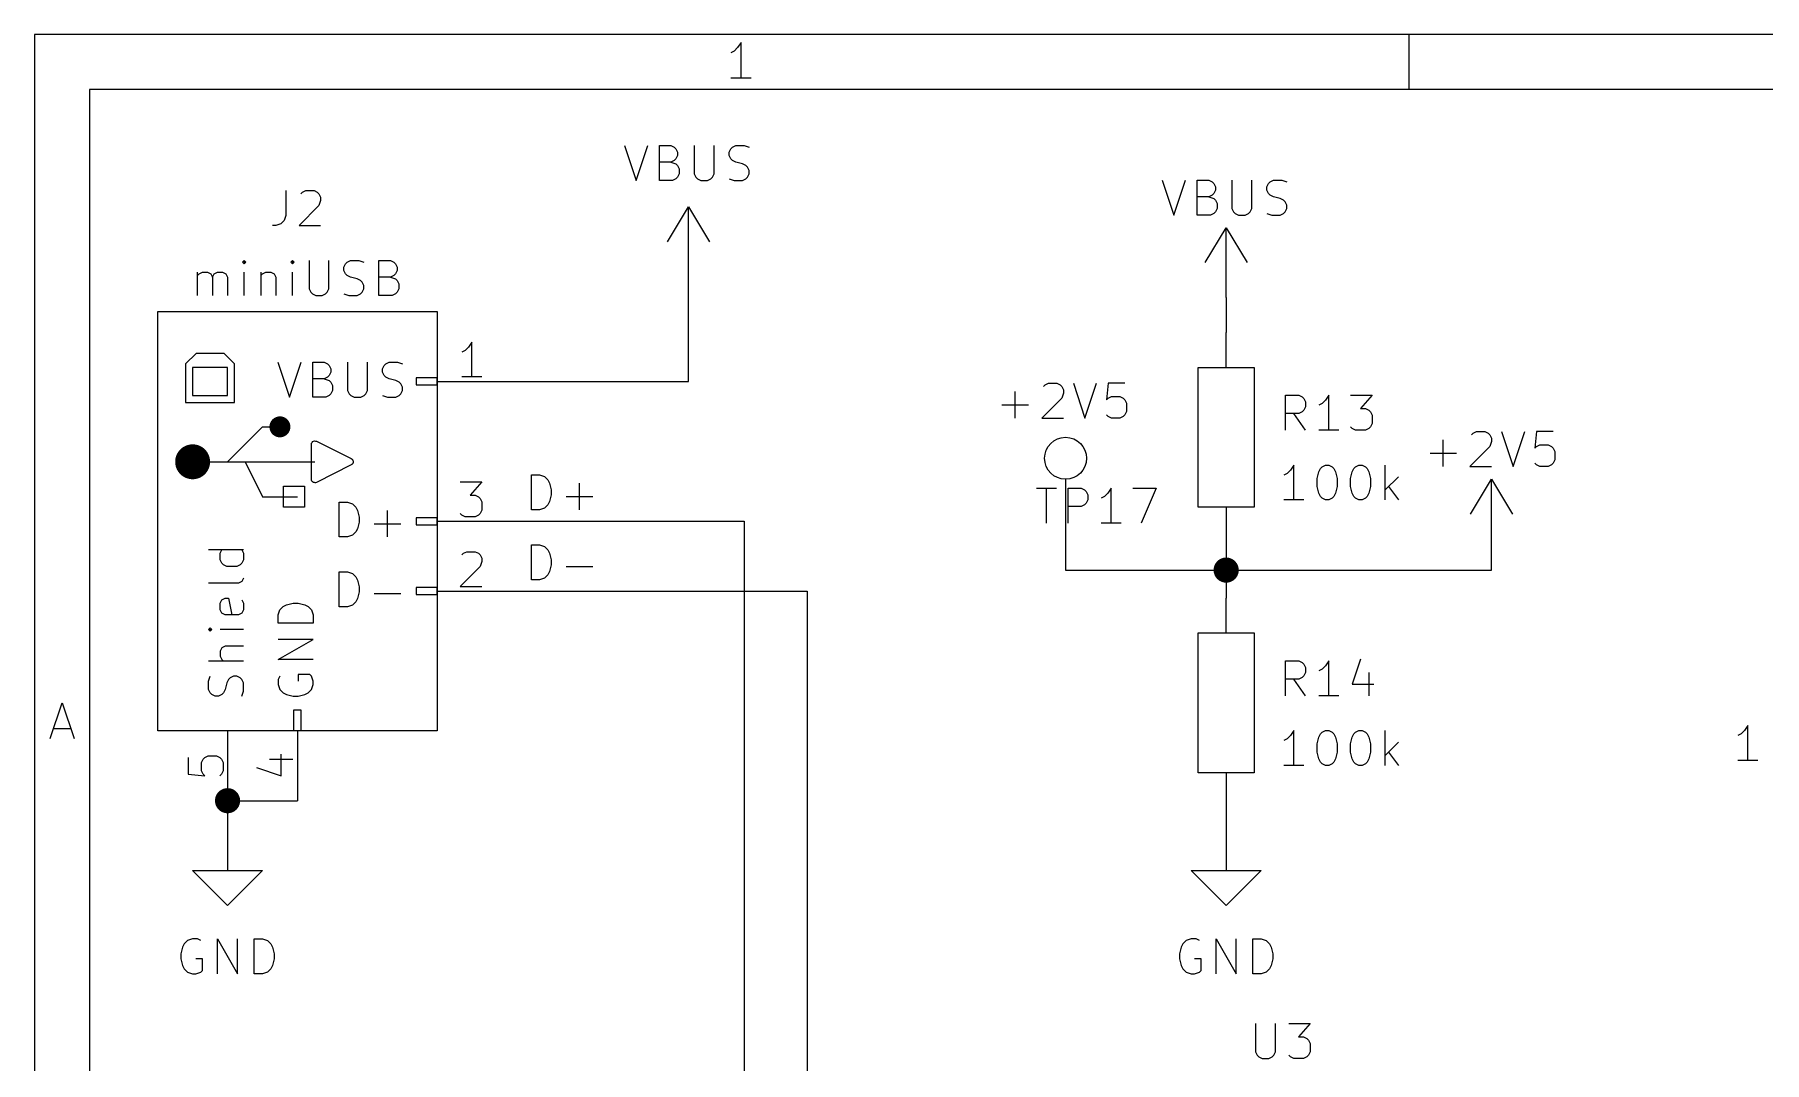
# Model space of a CAD drawing. Extents: x 0.4 to 16.1, y -11.3 to -0.4.
# Drawn here: x 0.394 to 2.871, y -1.864 to -0.394 of the extents above; entities that cross this region are included whole.
import ezdxf

# ---------------------------------------------------------------- set-up
doc = ezdxf.new("R2010")
doc.units = 0
doc.header["$MEASUREMENT"] = 0
for name, color, linetype in [('BLACK', 7, 'CONTINUOUS'), ('CYAN2', 4, 'CONTINUOUS'), ('GREEN2', 3, 'CONTINUOUS'), ('LYELLOW', 51, 'CONTINUOUS'), ('RED2', 1, 'CONTINUOUS')]:
    doc.layers.add(name, color=color, linetype=linetype)

msp = doc.modelspace()

# ---------------------------------------------------------------- linework, layer by layer
at = {"layer": 'BLACK', "linetype": 'CONTINUOUS'}
for p, q in [((1.10503, -1.07387), (1.10503, -1.02387)), ((1.10503, -1.02387), (1.11693, -1.02387)), ((1.11693, -1.02387), (1.12407, -1.02625)), ((1.12407, -1.02625), (1.12884, -1.03101)), ((1.12884, -1.03101), (1.13122, -1.03577)), ((1.13122, -1.03577), (1.1336, -1.0453)), ((1.17407, -1.07387), (1.17407, -1.03577)), ((1.13122, -1.06196), (1.12884, -1.06672)), ((1.1336, -1.05244), (1.13122, -1.06196)), ((1.1336, -1.0453), (1.1336, -1.05244)), ((1.15503, -1.05482), (1.19313, -1.05482)), ((1.11693, -1.07387), (1.10503, -1.07387)), ((1.12407, -1.07148), (1.11693, -1.07387)), ((1.12884, -1.06672), (1.12407, -1.07148)), ((1.10503, -1.17387), (1.10503, -1.12387)), ((1.10503, -1.12387), (1.11693, -1.12387)), ((1.11693, -1.12387), (1.12407, -1.12625)), ((1.12407, -1.12625), (1.12884, -1.13101)), ((1.12884, -1.13101), (1.13122, -1.13577)), ((1.13122, -1.13577), (1.1336, -1.1453)), ((1.13122, -1.16196), (1.12884, -1.16672)), ((1.1336, -1.15244), (1.13122, -1.16196)), ((1.1336, -1.1453), (1.1336, -1.15244)), ((1.15503, -1.15482), (1.19313, -1.15482)), ((1.11693, -1.17387), (1.10503, -1.17387)), ((1.12407, -1.17148), (1.11693, -1.17387)), ((1.12884, -1.16672), (1.12407, -1.17148))]:
    msp.add_line(p, q, dxfattribs=at)
at = {"layer": 'CYAN2', "linetype": 'CONTINUOUS'}
for p, q in [((1.23833, -0.552614), (1.255, -0.602614)), ((1.255, -0.602614), (1.27167, -0.552614)), ((1.28833, -0.602614), (1.28833, -0.552614)), ((1.28833, -0.552614), (1.305, -0.552614)), ((1.305, -0.552614), (1.30976, -0.554996)), ((1.30976, -0.554996), (1.31214, -0.557374)), ((1.31214, -0.557374), (1.31452, -0.562138)), ((1.31452, -0.566898), (1.31214, -0.571661)), ((1.31452, -0.562138), (1.31452, -0.566898)), ((1.33833, -0.552614), (1.33833, -0.593091)), ((1.3669, -0.593091), (1.3669, -0.552614)), ((1.38833, -0.562138), (1.39071, -0.557374)), ((1.38833, -0.566898), (1.38833, -0.562138)), ((1.39071, -0.571661), (1.38833, -0.566898)), ((1.39071, -0.557374), (1.39309, -0.554996)), ((1.39309, -0.554996), (1.39785, -0.552614)), ((1.39785, -0.552614), (1.40976, -0.552614)), ((1.40976, -0.552614), (1.4169, -0.554996)), ((1.305, -0.576421), (1.28833, -0.576421)), ((1.30976, -0.574043), (1.305, -0.576421)), ((1.305, -0.576421), (1.31214, -0.578803)), ((1.31214, -0.571661), (1.30976, -0.574043)), ((1.31214, -0.578803), (1.31452, -0.581185)), ((1.31452, -0.581185), (1.3169, -0.585945)), ((1.3169, -0.593091), (1.31452, -0.59785)), ((1.3169, -0.585945), (1.3169, -0.593091)), ((1.33833, -0.593091), (1.34071, -0.59785)), ((1.36452, -0.59785), (1.3669, -0.593091)), ((1.39309, -0.574043), (1.39071, -0.571661)), ((1.39785, -0.576421), (1.39309, -0.574043)), ((1.40738, -0.578803), (1.39785, -0.576421)), ((1.41214, -0.581185), (1.40738, -0.578803)), ((1.41452, -0.583567), (1.41214, -0.581185)), ((1.4169, -0.588327), (1.41452, -0.583567)), ((1.41452, -0.59785), (1.4169, -0.593091)), ((1.4169, -0.593091), (1.4169, -0.588327)), ((0.753331, -0.616953), (0.753331, -0.652665)), ((0.777142, -0.619335), (0.781902, -0.616953)), ((0.781902, -0.616953), (0.793807, -0.616953)), ((0.793807, -0.616953), (0.798571, -0.619335)), ((1.30738, -0.602614), (1.28833, -0.602614)), ((1.31214, -0.600232), (1.30738, -0.602614)), ((1.31452, -0.59785), (1.31214, -0.600232)), ((1.34071, -0.59785), (1.34309, -0.600232)), ((1.34309, -0.600232), (1.34785, -0.602614)), ((1.34785, -0.602614), (1.35738, -0.602614)), ((1.35738, -0.602614), (1.36214, -0.600232)), ((1.36214, -0.600232), (1.36452, -0.59785)), ((1.38833, -0.600232), (1.39547, -0.602614)), ((1.39547, -0.602614), (1.40738, -0.602614)), ((1.40738, -0.602614), (1.41214, -0.600232)), ((1.41214, -0.600232), (1.41452, -0.59785)), ((2.00833, -0.601835), (2.025, -0.651835)), ((2.025, -0.651835), (2.04167, -0.601835)), ((2.05833, -0.651835), (2.05833, -0.601835)), ((2.05833, -0.601835), (2.075, -0.601835)), ((2.075, -0.601835), (2.07976, -0.604217)), ((2.07976, -0.604217), (2.08214, -0.606594)), ((2.08214, -0.606594), (2.08452, -0.611358)), ((2.08452, -0.616118), (2.08214, -0.620882)), ((2.08452, -0.611358), (2.08452, -0.616118)), ((2.10833, -0.601835), (2.10833, -0.642311)), ((2.1369, -0.642311), (2.1369, -0.601835)), ((2.15833, -0.611358), (2.16071, -0.606594)), ((2.15833, -0.616118), (2.15833, -0.611358)), ((2.16071, -0.620882), (2.15833, -0.616118)), ((2.16071, -0.606594), (2.16309, -0.604217)), ((2.16309, -0.604217), (2.16785, -0.601835)), ((2.16785, -0.601835), (2.17976, -0.601835)), ((2.17976, -0.601835), (2.1869, -0.604217)), ((0.800949, -0.638382), (0.772378, -0.666953)), ((0.77476, -0.621713), (0.777142, -0.619335)), ((0.798571, -0.619335), (0.800949, -0.621713)), ((0.800949, -0.621713), (0.803331, -0.626476)), ((0.803331, -0.631236), (0.800949, -0.638382)), ((0.803331, -0.626476), (0.803331, -0.631236)), ((2.075, -0.625642), (2.05833, -0.625642)), ((2.07976, -0.623264), (2.075, -0.625642)), ((2.075, -0.625642), (2.08214, -0.628024)), ((2.08214, -0.620882), (2.07976, -0.623264)), ((2.08214, -0.628024), (2.08452, -0.630406)), ((2.08452, -0.630406), (2.0869, -0.635165)), ((2.0869, -0.642311), (2.08452, -0.647071)), ((2.0869, -0.635165), (2.0869, -0.642311)), ((2.10833, -0.642311), (2.11071, -0.647071)), ((2.13452, -0.647071), (2.1369, -0.642311)), ((2.16309, -0.623264), (2.16071, -0.620882)), ((2.16785, -0.625642), (2.16309, -0.623264)), ((2.17738, -0.628024), (2.16785, -0.625642)), ((2.18214, -0.630406), (2.17738, -0.628024)), ((2.18452, -0.632787), (2.18214, -0.630406)), ((2.1869, -0.637547), (2.18452, -0.632787)), ((2.18452, -0.647071), (2.1869, -0.642311)), ((2.1869, -0.642311), (2.1869, -0.637547)), ((0.739047, -0.666953), (0.734283, -0.666953)), ((0.746189, -0.664571), (0.739047, -0.666953)), ((0.750949, -0.659807), (0.746189, -0.664571)), ((0.753331, -0.652665), (0.750949, -0.659807)), ((0.772378, -0.666953), (0.803331, -0.666953)), ((2.07738, -0.651835), (2.05833, -0.651835)), ((2.08214, -0.649453), (2.07738, -0.651835)), ((2.08452, -0.647071), (2.08214, -0.649453)), ((2.11071, -0.647071), (2.11309, -0.649453)), ((2.11309, -0.649453), (2.11785, -0.651835)), ((2.11785, -0.651835), (2.12738, -0.651835)), ((2.12738, -0.651835), (2.13214, -0.649453)), ((2.13214, -0.649453), (2.13452, -0.647071)), ((2.15833, -0.649453), (2.16547, -0.651835)), ((2.16547, -0.651835), (2.17738, -0.651835)), ((2.17738, -0.651835), (2.18214, -0.649453)), ((2.18214, -0.649453), (2.18452, -0.647071)), ((0.693807, -0.716831), (0.691425, -0.719213)), ((0.696189, -0.719213), (0.693807, -0.716831)), ((0.693807, -0.716831), (0.693807, -0.721591)), ((0.762854, -0.716831), (0.760472, -0.719213)), ((0.765236, -0.719213), (0.762854, -0.716831)), ((0.762854, -0.716831), (0.762854, -0.721591)), ((0.786665, -0.716831), (0.786665, -0.757307)), ((0.815236, -0.757307), (0.815236, -0.716831)), ((0.841425, -0.719213), (0.846189, -0.716831)), ((0.846189, -0.716831), (0.858094, -0.716831)), ((0.858094, -0.716831), (0.865236, -0.719213)), ((0.886665, -0.766831), (0.886665, -0.716831)), ((0.886665, -0.716831), (0.903331, -0.716831)), ((0.903331, -0.716831), (0.908094, -0.719213)), ((0.627142, -0.766831), (0.627142, -0.733496)), ((0.627142, -0.73826), (0.629524, -0.735878)), ((0.629524, -0.735878), (0.634283, -0.733496)), ((0.634283, -0.733496), (0.641425, -0.733496)), ((0.641425, -0.733496), (0.646189, -0.735878)), ((0.646189, -0.735878), (0.648571, -0.740638)), ((0.648571, -0.740638), (0.650949, -0.735878)), ((0.648571, -0.740638), (0.648571, -0.766831)), ((0.650949, -0.735878), (0.655713, -0.733496)), ((0.655713, -0.733496), (0.662854, -0.733496)), ((0.662854, -0.733496), (0.667618, -0.735878)), ((0.667618, -0.735878), (0.67, -0.740638)), ((0.67, -0.740638), (0.67, -0.766831)), ((0.691425, -0.719213), (0.693807, -0.721591)), ((0.693807, -0.721591), (0.696189, -0.719213)), ((0.693807, -0.766831), (0.693807, -0.733496)), ((0.717618, -0.733496), (0.717618, -0.766831)), ((0.717618, -0.73826), (0.72, -0.735878)), ((0.72, -0.735878), (0.72476, -0.733496)), ((0.72476, -0.733496), (0.731902, -0.733496)), ((0.731902, -0.733496), (0.736665, -0.735878)), ((0.736665, -0.735878), (0.739047, -0.740638)), ((0.739047, -0.740638), (0.739047, -0.766831)), ((0.760472, -0.719213), (0.762854, -0.721591)), ((0.762854, -0.721591), (0.765236, -0.719213)), ((0.762854, -0.766831), (0.762854, -0.733496)), ((0.836665, -0.726354), (0.839047, -0.721591)), ((0.836665, -0.731114), (0.836665, -0.726354)), ((0.839047, -0.735878), (0.836665, -0.731114)), ((0.839047, -0.721591), (0.841425, -0.719213)), ((0.841425, -0.73826), (0.839047, -0.735878)), ((0.846189, -0.740638), (0.841425, -0.73826)), ((0.855713, -0.74302), (0.846189, -0.740638)), ((0.860472, -0.745402), (0.855713, -0.74302)), ((0.903331, -0.740638), (0.886665, -0.740638)), ((0.908094, -0.73826), (0.903331, -0.740638)), ((0.903331, -0.740638), (0.910472, -0.74302)), ((0.908094, -0.719213), (0.910472, -0.721591)), ((0.910472, -0.735878), (0.908094, -0.73826)), ((0.910472, -0.721591), (0.912854, -0.726354)), ((0.912854, -0.731114), (0.910472, -0.735878)), ((0.910472, -0.74302), (0.912854, -0.745402)), ((0.912854, -0.726354), (0.912854, -0.731114)), ((0.786665, -0.757307), (0.789047, -0.762067)), ((0.789047, -0.762067), (0.791425, -0.764449)), ((0.791425, -0.764449), (0.796189, -0.766831)), ((0.796189, -0.766831), (0.805713, -0.766831)), ((0.805713, -0.766831), (0.810472, -0.764449)), ((0.810472, -0.764449), (0.812854, -0.762067)), ((0.812854, -0.762067), (0.815236, -0.757307)), ((0.836665, -0.764449), (0.843807, -0.766831)), ((0.843807, -0.766831), (0.855713, -0.766831)), ((0.855713, -0.766831), (0.860472, -0.764449)), ((0.862854, -0.747783), (0.860472, -0.745402)), ((0.860472, -0.764449), (0.862854, -0.762067)), ((0.865236, -0.752543), (0.862854, -0.747783)), ((0.862854, -0.762067), (0.865236, -0.757307)), ((0.865236, -0.757307), (0.865236, -0.752543)), ((0.905713, -0.766831), (0.886665, -0.766831)), ((0.910472, -0.764449), (0.905713, -0.766831)), ((0.912854, -0.762067), (0.910472, -0.764449)), ((0.912854, -0.745402), (0.915236, -0.750161)), ((0.915236, -0.757307), (0.912854, -0.762067)), ((0.915236, -0.750161), (0.915236, -0.757307)), ((0.741902, -0.862618), (0.758571, -0.912618)), ((0.758571, -0.912618), (0.775236, -0.862618)), ((0.791902, -0.912618), (0.791902, -0.862618)), ((0.791902, -0.862618), (0.808571, -0.862618)), ((0.808571, -0.862618), (0.813331, -0.865)), ((0.813331, -0.865), (0.815713, -0.867378)), ((0.841902, -0.862618), (0.841902, -0.903094)), ((0.870472, -0.903094), (0.870472, -0.862618)), ((0.894283, -0.867378), (0.896665, -0.865)), ((0.896665, -0.865), (0.901425, -0.862618)), ((0.901425, -0.862618), (0.913331, -0.862618)), ((0.913331, -0.862618), (0.920472, -0.865)), ((0.808571, -0.886425), (0.791902, -0.886425)), ((0.813331, -0.884047), (0.808571, -0.886425)), ((0.808571, -0.886425), (0.815713, -0.888807)), ((0.815713, -0.881665), (0.813331, -0.884047)), ((0.815713, -0.867378), (0.818094, -0.872142)), ((0.818094, -0.876902), (0.815713, -0.881665)), ((0.815713, -0.888807), (0.818094, -0.891189)), ((0.818094, -0.872142), (0.818094, -0.876902)), ((0.818094, -0.891189), (0.820472, -0.895949)), ((0.891902, -0.872142), (0.894283, -0.867378)), ((0.891902, -0.876902), (0.891902, -0.872142)), ((0.894283, -0.881665), (0.891902, -0.876902)), ((0.896665, -0.884047), (0.894283, -0.881665)), ((0.901425, -0.886425), (0.896665, -0.884047)), ((0.910949, -0.888807), (0.901425, -0.886425)), ((0.915713, -0.891189), (0.910949, -0.888807)), ((0.918094, -0.893571), (0.915713, -0.891189)), ((0.810949, -0.912618), (0.791902, -0.912618)), ((0.815713, -0.910236), (0.810949, -0.912618)), ((0.818094, -0.907854), (0.815713, -0.910236)), ((0.820472, -0.903094), (0.818094, -0.907854)), ((0.820472, -0.895949), (0.820472, -0.903094)), ((0.841902, -0.903094), (0.844283, -0.907854)), ((0.844283, -0.907854), (0.846665, -0.910236)), ((0.846665, -0.910236), (0.851425, -0.912618)), ((0.851425, -0.912618), (0.860949, -0.912618)), ((0.860949, -0.912618), (0.865713, -0.910236)), ((0.865713, -0.910236), (0.868094, -0.907854)), ((0.868094, -0.907854), (0.870472, -0.903094)), ((0.891902, -0.910236), (0.899047, -0.912618)), ((0.899047, -0.912618), (0.910949, -0.912618)), ((0.910949, -0.912618), (0.915713, -0.910236)), ((0.915713, -0.910236), (0.918094, -0.907854)), ((0.920472, -0.898331), (0.918094, -0.893571)), ((0.918094, -0.907854), (0.920472, -0.903094)), ((0.920472, -0.903094), (0.920472, -0.898331)), ((1.79782, -0.942614), (1.79782, -0.90452)), ((1.86449, -0.914043), (1.83592, -0.942614)), ((1.8383, -0.897374), (1.84068, -0.894996)), ((1.84068, -0.894996), (1.84544, -0.892614)), ((1.84544, -0.892614), (1.85735, -0.892614)), ((1.85735, -0.892614), (1.86211, -0.894996)), ((1.86211, -0.894996), (1.86449, -0.897374)), ((1.86449, -0.897374), (1.86687, -0.902138)), ((1.86687, -0.906898), (1.86449, -0.914043)), ((1.86687, -0.902138), (1.86687, -0.906898)), ((1.88116, -0.892614), (1.89782, -0.942614)), ((1.89782, -0.942614), (1.91449, -0.892614)), ((1.93116, -0.892614), (1.92878, -0.916421)), ((1.92878, -0.916421), (1.93116, -0.914043)), ((1.95497, -0.892614), (1.93116, -0.892614)), ((1.93116, -0.914043), (1.93592, -0.911661)), ((1.93592, -0.911661), (1.94782, -0.911661)), ((1.94782, -0.911661), (1.95259, -0.914043)), ((1.95259, -0.914043), (1.95497, -0.916421)), ((1.95497, -0.916421), (1.95735, -0.921185)), ((2.18503, -0.959752), (2.18503, -0.909752)), ((2.18503, -0.909752), (2.20407, -0.909752)), ((2.20407, -0.909752), (2.20884, -0.912134)), ((2.20884, -0.912134), (2.21122, -0.914512)), ((2.21122, -0.914512), (2.2136, -0.919276)), ((2.24693, -0.909752), (2.24217, -0.916894)), ((2.24693, -0.959752), (2.24693, -0.909752)), ((2.27789, -0.909752), (2.30884, -0.909752)), ((2.30884, -0.909752), (2.29217, -0.928799)), ((1.77878, -0.923567), (1.81687, -0.923567)), ((1.93116, -0.940232), (1.92878, -0.93785)), ((1.93592, -0.942614), (1.93116, -0.940232)), ((1.95259, -0.940232), (1.94782, -0.942614)), ((1.95497, -0.93785), (1.95259, -0.940232)), ((1.95735, -0.933091), (1.95497, -0.93785)), ((1.95735, -0.921185), (1.95735, -0.933091)), ((2.20407, -0.935941), (2.18503, -0.935941)), ((2.2136, -0.959752), (2.19693, -0.935941)), ((2.20884, -0.933559), (2.20407, -0.935941)), ((2.21122, -0.931181), (2.20884, -0.933559)), ((2.2136, -0.926417), (2.21122, -0.931181)), ((2.2136, -0.919276), (2.2136, -0.926417)), ((2.23741, -0.921657), (2.23265, -0.924035)), ((2.24217, -0.916894), (2.23741, -0.921657)), ((2.29217, -0.928799), (2.29931, -0.928799)), ((2.29931, -0.928799), (2.30407, -0.931181)), ((2.30407, -0.931181), (2.30646, -0.933559)), ((2.30646, -0.933559), (2.30884, -0.938323)), ((2.30884, -0.938323), (2.30884, -0.950228)), ((1.83592, -0.942614), (1.86687, -0.942614)), ((1.94782, -0.942614), (1.93592, -0.942614)), ((2.26122, -0.959752), (2.23265, -0.959752)), ((2.28027, -0.95737), (2.27789, -0.954988)), ((2.28503, -0.959752), (2.28027, -0.95737)), ((2.29931, -0.959752), (2.28503, -0.959752)), ((2.30407, -0.95737), (2.29931, -0.959752)), ((2.30646, -0.954988), (2.30407, -0.95737)), ((2.30884, -0.950228), (2.30646, -0.954988)), ((2.45143, -0.966594), (2.45381, -0.964217)), ((2.45381, -0.964217), (2.45857, -0.961835)), ((2.45857, -0.961835), (2.47047, -0.961835)), ((2.47047, -0.961835), (2.47524, -0.964217)), ((2.47524, -0.964217), (2.47762, -0.966594)), ((2.49428, -0.961835), (2.51095, -1.01183)), ((2.51095, -1.01183), (2.52762, -0.961835)), ((2.54428, -0.961835), (2.5419, -0.985642)), ((2.56809, -0.961835), (2.54428, -0.961835)), ((2.41095, -1.01183), (2.41095, -0.97374)), ((2.47762, -0.983264), (2.44905, -1.01183)), ((2.47762, -0.966594), (2.48, -0.971358)), ((2.48, -0.976118), (2.47762, -0.983264)), ((2.48, -0.971358), (2.48, -0.976118)), ((2.5419, -0.985642), (2.54428, -0.983264)), ((2.54428, -0.983264), (2.54905, -0.980882)), ((2.54905, -0.980882), (2.56095, -0.980882)), ((2.56095, -0.980882), (2.56571, -0.983264)), ((2.56571, -0.983264), (2.56809, -0.985642)), ((2.56809, -0.985642), (2.57047, -0.990406)), ((2.57047, -0.990406), (2.57047, -1.00231)), ((2.19693, -1.00963), (2.19217, -1.01677)), ((2.19693, -1.05963), (2.19693, -1.00963)), ((2.23265, -1.01915), (2.23503, -1.01439)), ((2.23503, -1.01439), (2.23741, -1.01201)), ((2.23741, -1.01201), (2.24217, -1.00963)), ((2.24217, -1.00963), (2.24693, -1.00963)), ((2.24693, -1.00963), (2.25169, -1.01201)), ((2.25169, -1.01201), (2.25407, -1.01439)), ((2.25407, -1.01439), (2.25646, -1.01915)), ((2.28026, -1.01915), (2.28265, -1.01439)), ((2.28265, -1.01439), (2.28503, -1.01201)), ((2.28503, -1.01201), (2.28979, -1.00963)), ((2.28979, -1.00963), (2.29455, -1.00963)), ((2.29455, -1.00963), (2.29931, -1.01201)), ((2.29931, -1.01201), (2.30169, -1.01439)), ((2.30169, -1.01439), (2.30407, -1.01915)), ((2.32789, -1.05963), (2.32789, -1.00963)), ((2.3919, -0.992787), (2.43, -0.992787)), ((2.44905, -1.01183), (2.48, -1.01183)), ((2.54428, -1.00945), (2.5419, -1.00707)), ((2.54905, -1.01183), (2.54428, -1.00945)), ((2.56095, -1.01183), (2.54905, -1.01183)), ((2.56571, -1.00945), (2.56095, -1.01183)), ((2.56809, -1.00707), (2.56571, -1.00945)), ((2.57047, -1.00231), (2.56809, -1.00707)), ((2.18741, -1.02154), (2.18265, -1.02391)), ((2.19217, -1.01677), (2.18741, -1.02154)), ((2.23026, -1.02868), (2.23265, -1.01915)), ((2.23026, -1.04058), (2.23026, -1.02868)), ((2.25646, -1.01915), (2.25884, -1.02868)), ((2.25884, -1.02868), (2.25884, -1.04058)), ((2.27789, -1.02868), (2.28026, -1.01915)), ((2.27789, -1.04058), (2.27789, -1.02868)), ((2.30407, -1.01915), (2.30646, -1.02868)), ((2.30646, -1.02868), (2.30646, -1.04058)), ((2.34693, -1.0263), (2.32789, -1.04534)), ((0.83, -1.11262), (0.83, -1.06262)), ((0.83, -1.06262), (0.841902, -1.06262)), ((0.841902, -1.06262), (0.849047, -1.065)), ((0.849047, -1.065), (0.853807, -1.06976)), ((1.8283, -1.04261), (1.85687, -1.04261)), ((1.84258, -1.09261), (1.84258, -1.04261)), ((1.87354, -1.09261), (1.87354, -1.04261)), ((1.87354, -1.04261), (1.89258, -1.04261)), ((1.89258, -1.04261), (1.89735, -1.045)), ((1.89735, -1.045), (1.89973, -1.04737)), ((1.89973, -1.06404), (1.89735, -1.06642)), ((1.89973, -1.04737), (1.90211, -1.05214)), ((1.90211, -1.05928), (1.89973, -1.06404)), ((1.90211, -1.05214), (1.90211, -1.05928)), ((1.92592, -1.05452), (1.92115, -1.0569)), ((1.93068, -1.04976), (1.92592, -1.05452)), ((1.93544, -1.04261), (1.93068, -1.04976)), ((1.93544, -1.09261), (1.93544, -1.04261)), ((1.96639, -1.04261), (1.99973, -1.04261)), ((1.99973, -1.04261), (1.9783, -1.09261)), ((2.21122, -1.05963), (2.18265, -1.05963)), ((2.23265, -1.05011), (2.23026, -1.04058)), ((2.23503, -1.05487), (2.23265, -1.05011)), ((2.23741, -1.05725), (2.23503, -1.05487)), ((2.24217, -1.05963), (2.23741, -1.05725)), ((2.24693, -1.05963), (2.24217, -1.05963)), ((2.25169, -1.05725), (2.24693, -1.05963)), ((2.25407, -1.05487), (2.25169, -1.05725)), ((2.25646, -1.05011), (2.25407, -1.05487)), ((2.25884, -1.04058), (2.25646, -1.05011)), ((2.28026, -1.05011), (2.27789, -1.04058)), ((2.28265, -1.05487), (2.28026, -1.05011)), ((2.28503, -1.05725), (2.28265, -1.05487)), ((2.28979, -1.05963), (2.28503, -1.05725)), ((2.29455, -1.05963), (2.28979, -1.05963)), ((2.29931, -1.05725), (2.29455, -1.05963)), ((2.30169, -1.05487), (2.29931, -1.05725)), ((2.30407, -1.05011), (2.30169, -1.05487)), ((2.30646, -1.04058), (2.30407, -1.05011)), ((2.33265, -1.04058), (2.34693, -1.05963)), ((0.853807, -1.06976), (0.856189, -1.07452)), ((0.856189, -1.07452), (0.858571, -1.08405)), ((0.858571, -1.08405), (0.858571, -1.09119)), ((0.899047, -1.11262), (0.899047, -1.07452)), ((1.89258, -1.0688), (1.87354, -1.0688)), ((1.89735, -1.06642), (1.89258, -1.0688)), ((0.841902, -1.11262), (0.83, -1.11262)), ((0.849047, -1.11024), (0.841902, -1.11262)), ((0.853807, -1.10547), (0.849047, -1.11024)), ((0.856189, -1.10071), (0.853807, -1.10547)), ((0.858571, -1.09119), (0.856189, -1.10071)), ((0.88, -1.09357), (0.918094, -1.09357)), ((1.94973, -1.09261), (1.92115, -1.09261)), ((0.692618, -1.13095), (0.642618, -1.13095)), ((0.659283, -1.13571), (0.661665, -1.13095)), ((0.659283, -1.14524), (0.659283, -1.13571)), ((0.690236, -1.13095), (0.692618, -1.13571)), ((0.692618, -1.13571), (0.692618, -1.14524)), ((0.661665, -1.15), (0.659283, -1.14524)), ((0.664047, -1.15238), (0.661665, -1.15)), ((0.668807, -1.15476), (0.664047, -1.15238)), ((0.683094, -1.15476), (0.668807, -1.15476)), ((0.687854, -1.15238), (0.683094, -1.15476)), ((0.690236, -1.15), (0.687854, -1.15238)), ((0.692618, -1.14524), (0.690236, -1.15)), ((0.83, -1.21262), (0.83, -1.16262)), ((0.83, -1.16262), (0.841902, -1.16262)), ((0.841902, -1.16262), (0.849047, -1.165)), ((0.685472, -1.17857), (0.642618, -1.17857)), ((0.690236, -1.17619), (0.685472, -1.17857)), ((0.692618, -1.17143), (0.690236, -1.17619)), ((0.849047, -1.165), (0.853807, -1.16976)), ((0.853807, -1.16976), (0.856189, -1.17452)), ((0.856189, -1.17452), (0.858571, -1.18405)), ((0.858571, -1.18405), (0.858571, -1.19119)), ((0.659283, -1.20714), (0.661665, -1.20238)), ((0.659283, -1.21667), (0.659283, -1.20714)), ((0.661665, -1.20238), (0.666425, -1.2)), ((0.666425, -1.2), (0.671189, -1.2)), ((0.671189, -1.2), (0.675949, -1.22381)), ((0.690236, -1.20238), (0.692618, -1.20714)), ((0.692618, -1.20714), (0.692618, -1.21667)), ((0.745, -1.21667), (0.74976, -1.2119)), ((0.74976, -1.2119), (0.754524, -1.20952)), ((0.754524, -1.20952), (0.764047, -1.20714)), ((0.764047, -1.20714), (0.771189, -1.20714)), ((0.771189, -1.20714), (0.780713, -1.20952)), ((0.780713, -1.20952), (0.785472, -1.2119)), ((0.785472, -1.2119), (0.790236, -1.21667)), ((0.841902, -1.21262), (0.83, -1.21262)), ((0.849047, -1.21024), (0.841902, -1.21262)), ((0.853807, -1.20547), (0.849047, -1.21024)), ((0.856189, -1.20071), (0.853807, -1.20547)), ((0.858571, -1.19119), (0.856189, -1.20071)), ((0.88, -1.19357), (0.918094, -1.19357)), ((0.661665, -1.22143), (0.659283, -1.21667)), ((0.666425, -1.22381), (0.661665, -1.22143)), ((0.685472, -1.22381), (0.666425, -1.22381)), ((0.690236, -1.22143), (0.685472, -1.22381)), ((0.692618, -1.21667), (0.690236, -1.22143)), ((0.742618, -1.22381), (0.745, -1.21667)), ((0.742618, -1.23571), (0.742618, -1.22381)), ((0.792618, -1.23571), (0.742618, -1.23571)), ((0.790236, -1.21667), (0.792618, -1.22381)), ((0.792618, -1.22381), (0.792618, -1.23571)), ((0.645, -1.24285), (0.642618, -1.24524)), ((0.642618, -1.24524), (0.645, -1.24762)), ((0.642618, -1.24524), (0.647378, -1.24524)), ((0.647378, -1.24524), (0.645, -1.24285)), ((0.645, -1.24762), (0.647378, -1.24524)), ((0.692618, -1.24524), (0.659283, -1.24524)), ((0.742618, -1.28809), (0.792618, -1.25952)), ((0.792618, -1.25952), (0.742618, -1.25952)), ((0.661665, -1.27143), (0.659283, -1.27619)), ((0.659283, -1.27619), (0.659283, -1.28333)), ((0.659283, -1.28333), (0.661665, -1.28809)), ((0.666425, -1.26905), (0.661665, -1.27143)), ((0.692618, -1.26905), (0.666425, -1.26905)), ((2.29217, -1.28737), (2.28027, -1.32308)), ((0.692618, -1.29047), (0.642618, -1.29047)), ((0.642618, -1.31905), (0.645, -1.3119)), ((0.661665, -1.28809), (0.664047, -1.29047)), ((0.678331, -1.3119), (0.673571, -1.31428)), ((0.683094, -1.3119), (0.678331, -1.3119)), ((0.687854, -1.31428), (0.683094, -1.3119)), ((0.792618, -1.28809), (0.742618, -1.28809)), ((0.745, -1.3119), (0.742618, -1.31667)), ((0.787854, -1.30952), (0.771189, -1.30952)), ((0.771189, -1.30952), (0.771189, -1.31905)), ((0.790236, -1.3119), (0.787854, -1.30952)), ((0.792618, -1.31905), (0.790236, -1.3119)), ((2.18503, -1.33975), (2.18503, -1.28975)), ((2.18503, -1.28975), (2.20407, -1.28975)), ((2.20407, -1.28975), (2.20884, -1.29213)), ((2.20884, -1.29213), (2.21122, -1.29451)), ((2.21122, -1.31118), (2.20884, -1.31356)), ((2.21122, -1.29451), (2.2136, -1.29928)), ((2.2136, -1.30642), (2.21122, -1.31118)), ((2.2136, -1.29928), (2.2136, -1.30642)), ((2.23741, -1.30166), (2.23265, -1.30404)), ((2.24217, -1.29689), (2.23741, -1.30166)), ((2.24693, -1.28975), (2.24217, -1.29689)), ((2.24693, -1.33975), (2.24693, -1.28975)), ((2.30407, -1.30642), (2.30407, -1.33975)), ((0.642618, -1.33095), (0.642618, -1.31905)), ((0.645, -1.33571), (0.642618, -1.33095)), ((0.647378, -1.33809), (0.645, -1.33571)), ((0.664047, -1.33571), (0.661665, -1.33809)), ((0.666425, -1.33095), (0.664047, -1.33571)), ((0.668807, -1.32143), (0.666425, -1.33095)), ((0.671189, -1.31667), (0.668807, -1.32143)), ((0.673571, -1.31428), (0.671189, -1.31667)), ((0.690236, -1.31667), (0.687854, -1.31428)), ((0.692618, -1.32143), (0.690236, -1.31667)), ((0.690236, -1.34047), (0.692618, -1.33333)), ((0.692618, -1.33333), (0.692618, -1.32143)), ((0.742618, -1.31667), (0.742618, -1.32381)), ((0.742618, -1.32381), (0.745, -1.33095)), ((0.745, -1.33095), (0.74976, -1.33571)), ((0.74976, -1.33571), (0.754524, -1.33809)), ((0.780713, -1.33809), (0.785472, -1.33571)), ((0.785472, -1.33571), (0.790236, -1.33095)), ((0.790236, -1.33095), (0.792618, -1.32381)), ((0.792618, -1.32381), (0.792618, -1.31905)), ((2.20407, -1.31594), (2.18503, -1.31594)), ((2.2136, -1.33975), (2.19693, -1.31594)), ((2.20884, -1.31356), (2.20407, -1.31594)), ((2.28027, -1.32308), (2.31122, -1.32308)), ((0.652142, -1.34047), (0.647378, -1.33809)), ((0.656902, -1.34047), (0.652142, -1.34047)), ((0.661665, -1.33809), (0.656902, -1.34047)), ((0.754524, -1.33809), (0.764047, -1.34047)), ((0.764047, -1.34047), (0.771189, -1.34047)), ((0.771189, -1.34047), (0.780713, -1.33809)), ((2.26122, -1.33975), (2.23265, -1.33975)), ((2.84693, -1.38261), (2.84217, -1.38976)), ((2.84693, -1.43261), (2.84693, -1.38261)), ((2.18741, -1.40154), (2.18265, -1.40391)), ((2.19217, -1.39677), (2.18741, -1.40154)), ((2.19693, -1.38963), (2.19217, -1.39677)), ((2.19693, -1.43963), (2.19693, -1.38963)), ((2.23026, -1.40868), (2.23265, -1.39915)), ((2.23026, -1.42058), (2.23026, -1.40868)), ((2.23265, -1.39915), (2.23503, -1.39439)), ((2.23503, -1.39439), (2.23741, -1.39201)), ((2.23741, -1.39201), (2.24217, -1.38963)), ((2.24217, -1.38963), (2.24693, -1.38963)), ((2.24693, -1.38963), (2.25169, -1.39201)), ((2.25169, -1.39201), (2.25407, -1.39439)), ((2.25407, -1.39439), (2.25646, -1.39915)), ((2.25646, -1.39915), (2.25884, -1.40868)), ((2.25884, -1.40868), (2.25884, -1.42058)), ((2.27789, -1.40868), (2.28026, -1.39915)), ((2.27789, -1.42058), (2.27789, -1.40868)), ((2.28026, -1.39915), (2.28265, -1.39439)), ((2.28265, -1.39439), (2.28503, -1.39201)), ((2.28503, -1.39201), (2.28979, -1.38963)), ((2.28979, -1.38963), (2.29455, -1.38963)), ((2.29455, -1.38963), (2.29931, -1.39201)), ((2.29931, -1.39201), (2.30169, -1.39439)), ((2.30169, -1.39439), (2.30407, -1.39915)), ((2.30407, -1.39915), (2.30646, -1.40868)), ((2.30646, -1.40868), (2.30646, -1.42058)), ((2.32789, -1.43963), (2.32789, -1.38963)), ((2.34693, -1.4063), (2.32789, -1.42534)), ((2.83741, -1.39452), (2.83265, -1.3969)), ((2.84217, -1.38976), (2.83741, -1.39452)), ((2.23265, -1.43011), (2.23026, -1.42058)), ((2.23503, -1.43487), (2.23265, -1.43011)), ((2.23741, -1.43725), (2.23503, -1.43487)), ((2.25407, -1.43487), (2.25169, -1.43725)), ((2.25646, -1.43011), (2.25407, -1.43487)), ((2.25884, -1.42058), (2.25646, -1.43011)), ((2.28026, -1.43011), (2.27789, -1.42058)), ((2.28265, -1.43487), (2.28026, -1.43011)), ((2.28503, -1.43725), (2.28265, -1.43487)), ((2.30169, -1.43487), (2.29931, -1.43725)), ((2.30407, -1.43011), (2.30169, -1.43487)), ((2.30646, -1.42058), (2.30407, -1.43011)), ((2.33265, -1.42058), (2.34693, -1.43963)), ((2.86122, -1.43261), (2.83265, -1.43261)), ((2.21122, -1.43963), (2.18265, -1.43963)), ((2.24217, -1.43963), (2.23741, -1.43725)), ((2.24693, -1.43963), (2.24217, -1.43963)), ((2.25169, -1.43725), (2.24693, -1.43963)), ((2.28979, -1.43963), (2.28503, -1.43725)), ((2.29455, -1.43963), (2.28979, -1.43963)), ((2.29931, -1.43725), (2.29455, -1.43963)), ((0.605713, -1.69946), (0.603331, -1.70898)), ((0.603331, -1.70898), (0.603331, -1.71612)), ((0.608094, -1.69469), (0.605713, -1.69946)), ((0.612854, -1.68993), (0.608094, -1.69469)), ((0.62, -1.68755), (0.612854, -1.68993)), ((0.627142, -1.68755), (0.62, -1.68755)), ((0.631902, -1.68993), (0.627142, -1.68755)), ((0.655713, -1.73755), (0.655713, -1.68755)), ((0.655713, -1.68755), (0.684283, -1.73755)), ((0.684283, -1.73755), (0.684283, -1.68755)), ((0.708094, -1.73755), (0.708094, -1.68755)), ((0.708094, -1.68755), (0.72, -1.68755)), ((0.72, -1.68755), (0.727142, -1.68993)), ((0.727142, -1.68993), (0.731902, -1.69469)), ((0.731902, -1.69469), (0.734283, -1.69946)), ((0.734283, -1.69946), (0.736665, -1.70898)), ((0.736665, -1.70898), (0.736665, -1.71612)), ((2.03571, -1.69946), (2.03333, -1.70898)), ((2.03333, -1.70898), (2.03333, -1.71612)), ((2.03809, -1.69469), (2.03571, -1.69946)), ((2.04285, -1.68993), (2.03809, -1.69469)), ((2.05, -1.68755), (2.04285, -1.68993)), ((2.05714, -1.68755), (2.05, -1.68755)), ((2.0619, -1.68993), (2.05714, -1.68755)), ((2.08571, -1.73755), (2.08571, -1.68755)), ((2.08571, -1.68755), (2.11428, -1.73755)), ((2.11428, -1.73755), (2.11428, -1.68755)), ((2.13809, -1.73755), (2.13809, -1.68755)), ((2.13809, -1.68755), (2.15, -1.68755)), ((2.15, -1.68755), (2.15714, -1.68993)), ((2.15714, -1.68993), (2.1619, -1.69469)), ((2.1619, -1.69469), (2.16428, -1.69946)), ((2.16428, -1.69946), (2.16667, -1.70898)), ((2.16667, -1.70898), (2.16667, -1.71612)), ((0.603331, -1.71612), (0.605713, -1.72565)), ((0.605713, -1.72565), (0.608094, -1.73041)), ((0.608094, -1.73041), (0.612854, -1.73517)), ((0.634283, -1.71612), (0.62476, -1.71612)), ((0.631902, -1.73517), (0.634283, -1.73279)), ((0.634283, -1.73279), (0.634283, -1.71612)), ((0.731902, -1.73041), (0.727142, -1.73517)), ((0.734283, -1.72565), (0.731902, -1.73041)), ((0.736665, -1.71612), (0.734283, -1.72565)), ((2.03333, -1.71612), (2.03571, -1.72565)), ((2.03571, -1.72565), (2.03809, -1.73041)), ((2.03809, -1.73041), (2.04285, -1.73517)), ((2.06428, -1.71612), (2.05476, -1.71612)), ((2.0619, -1.73517), (2.06428, -1.73279)), ((2.06428, -1.73279), (2.06428, -1.71612)), ((2.1619, -1.73041), (2.15714, -1.73517)), ((2.16428, -1.72565), (2.1619, -1.73041)), ((2.16667, -1.71612), (2.16428, -1.72565)), ((0.612854, -1.73517), (0.62, -1.73755)), ((0.62, -1.73755), (0.62476, -1.73755)), ((0.62476, -1.73755), (0.631902, -1.73517)), ((0.72, -1.73755), (0.708094, -1.73755)), ((0.727142, -1.73517), (0.72, -1.73755)), ((2.04285, -1.73517), (2.05, -1.73755)), ((2.05, -1.73755), (2.05476, -1.73755)), ((2.05476, -1.73755), (2.0619, -1.73517)), ((2.15, -1.73755), (2.13809, -1.73755)), ((2.15714, -1.73517), (2.15, -1.73755)), ((2.1419, -1.80895), (2.1419, -1.84943)), ((2.17047, -1.84943), (2.17047, -1.80895)), ((2.18952, -1.80895), (2.22047, -1.80895)), ((2.22047, -1.80895), (2.20381, -1.828)), ((2.20381, -1.828), (2.21095, -1.828)), ((2.21095, -1.828), (2.21571, -1.83038)), ((2.21571, -1.83038), (2.21809, -1.83276)), ((2.21809, -1.83276), (2.22047, -1.83752)), ((2.1419, -1.84943), (2.14428, -1.85419)), ((2.14428, -1.85419), (2.14667, -1.85657)), ((2.14667, -1.85657), (2.15143, -1.85895)), ((2.16095, -1.85895), (2.16571, -1.85657)), ((2.16571, -1.85657), (2.16809, -1.85419)), ((2.16809, -1.85419), (2.17047, -1.84943)), ((2.1919, -1.85657), (2.18952, -1.85419)), ((2.19667, -1.85895), (2.1919, -1.85657)), ((2.21571, -1.85657), (2.21095, -1.85895)), ((2.21809, -1.85419), (2.21571, -1.85657)), ((2.22047, -1.84943), (2.21809, -1.85419)), ((2.22047, -1.83752), (2.22047, -1.84943)), ((2.15143, -1.85895), (2.16095, -1.85895)), ((2.21095, -1.85895), (2.19667, -1.85895))]:
    msp.add_line(p, q, dxfattribs=at)
at = {"layer": 'GREEN2', "linetype": 'CONTINUOUS'}
for p, q in [((1.33, -0.89), (1.33, -0.74)), ((2.1, -0.77), (2.1, -0.82)), ((1.07, -0.89), (1.33, -0.89)), ((1.07, -1.09), (1.41, -1.09)), ((1.41, -1.09), (1.41, -2.67)), ((1.87, -1.13), (1.87, -1.16)), ((2.1, -1.12), (2.1, -1.16)), ((2.48, -1.16), (2.48, -1.13)), ((1.87, -1.16), (2.1, -1.16)), ((2.1, -1.16), (2.1, -1.2)), ((2.1, -1.16), (2.48, -1.16)), ((1.07, -1.19), (1.5, -1.19)), ((1.5, -1.19), (1.5, -2.57)), ((0.67, -1.49), (0.67, -1.54)), ((0.67, -1.49), (0.77, -1.49)), ((2.1, -1.5), (2.1, -1.54))]:
    msp.add_line(p, q, dxfattribs=at)
at = {"layer": 'GREEN2', "const_width": 0.018}
for points in [[(2.091, -1.16, 1), (2.109, -1.16, 1)], [(0.661, -1.49, 1), (0.679, -1.49, 1)]]:
    msp.add_lwpolyline(points, format="xyb", close=True, dxfattribs=at)
at = {"layer": 'LYELLOW', "linetype": 'CONTINUOUS'}
for p, q in [((0.57, -1.39), (0.57, -0.79)), ((0.57, -0.79), (0.97, -0.79)), ((0.97, -0.79), (0.97, -1.39)), ((0.97, -1.39), (0.57, -1.39))]:
    msp.add_line(p, q, dxfattribs=at)
at = {"layer": 'RED2', "linetype": 'CONTINUOUS'}
for p, q in [((0.393701, -0.393701), (0.393701, -11.2993)), ((16.1413, -0.393701), (0.393701, -0.393701)), ((2.3622, -0.472441), (2.3622, -0.393701)), ((1.39553, -0.417228), (1.39065, -0.419665)), ((1.4004, -0.412354), (1.39553, -0.417228)), ((1.40528, -0.405039), (1.4004, -0.412354)), ((1.40528, -0.45622), (1.40528, -0.405039)), ((1.4199, -0.45622), (1.39065, -0.45622)), ((0.472441, -0.472441), (0.472441, -11.2206)), ((16.0626, -0.472441), (0.472441, -0.472441)), ((1.3, -0.69), (1.33, -0.64)), ((1.33, -0.74), (1.33, -0.64)), ((1.33, -0.64), (1.36, -0.69)), ((2.07, -0.72), (2.1, -0.67)), ((2.1, -0.77), (2.1, -0.67)), ((2.1, -0.67), (2.13, -0.72)), ((0.57, -1.39), (0.57, -0.79)), ((0.57, -0.79), (0.97, -0.79)), ((0.57, -1.39), (0.57, -0.79)), ((0.57, -0.79), (0.97, -0.79)), ((0.97, -0.79), (0.97, -1.39)), ((0.97, -0.79), (0.97, -1.39)), ((1.01524, -0.84076), (1.01047, -0.845524)), ((1.02, -0.833618), (1.01524, -0.84076)), ((1.02, -0.883618), (1.02, -0.833618)), ((2.1, -0.87), (2.1, -0.82)), ((0.625, -0.85), (0.61, -0.865)), ((0.61, -0.865), (0.61, -0.92)), ((0.665, -0.85), (0.625, -0.85)), ((0.68, -0.865), (0.665, -0.85)), ((0.68, -0.92), (0.68, -0.865)), ((1.01047, -0.845524), (1.00571, -0.847902)), ((0.62, -0.87), (0.62, -0.91)), ((0.67, -0.87), (0.62, -0.87)), ((0.67, -0.91), (0.67, -0.87)), ((0.97, -0.885), (0.94, -0.885)), ((0.94, -0.885), (0.94, -0.895)), ((0.97, -0.895), (0.97, -0.885)), ((0.97, -0.89), (1.07, -0.89)), ((1.03428, -0.883618), (1.00571, -0.883618)), ((2.06, -1.07), (2.06, -0.87)), ((2.06, -0.87), (2.14, -0.87)), ((2.14, -0.87), (2.14, -1.07)), ((0.62, -0.91), (0.67, -0.91)), ((0.94, -0.895), (0.97, -0.895)), ((0.61, -0.92), (0.68, -0.92)), ((0.67, -1.005), (0.72, -0.955)), ((0.72, -0.955), (0.745, -0.955)), ((0.79, -0.98), (0.790205, -0.978579)), ((0.79, -1.03), (0.79, -0.98)), ((0.790205, -0.978579), (0.790256, -0.9785)), ((0.790256, -0.9785), (0.79026, -0.978417)), ((0.79026, -0.978417), (0.790984, -0.977374)), ((0.790984, -0.977374), (0.791732, -0.976217)), ((0.791732, -0.976217), (0.791811, -0.976181)), ((0.791811, -0.976181), (0.791866, -0.976102)), ((0.791866, -0.976102), (0.793165, -0.975567)), ((0.793165, -0.975567), (0.794295, -0.975051)), ((0.794295, -0.975051), (0.794378, -0.975063)), ((0.794378, -0.975063), (0.794465, -0.975028)), ((0.794465, -0.975028), (0.795787, -0.975268)), ((0.795787, -0.975268), (0.797083, -0.975453)), ((0.797083, -0.975453), (0.79715, -0.975512)), ((0.79715, -0.975512), (0.797236, -0.975528)), ((0.797236, -0.975528), (0.847236, -1.00053)), ((0.645, -1.005), (0.67, -1.005)), ((0.67, -1.005), (0.695, -1.005)), ((0.695, -1.005), (0.795, -1.005)), ((0.695, -1.005), (0.72, -1.055)), ((0.847236, -1.00947), (0.797236, -1.03447)), ((0.847236, -1.00053), (0.848417, -1.00135)), ((0.84763, -1.00911), (0.847236, -1.00947)), ((0.848134, -1.0089), (0.84763, -1.00911)), ((0.848642, -1.00817), (0.848134, -1.0089)), ((0.848417, -1.00135), (0.848701, -1.00183)), ((0.849299, -1.00756), (0.848642, -1.00817)), ((0.848701, -1.00183), (0.84911, -1.00216)), ((0.84911, -1.00216), (0.849386, -1.00299)), ((0.849437, -1.00702), (0.849299, -1.00756)), ((0.849386, -1.00299), (0.849846, -1.00377)), ((0.84974, -1.00658), (0.849437, -1.00702)), ((0.849772, -1.00571), (0.84974, -1.00658)), ((0.85, -1.00483), (0.849772, -1.00571)), ((0.849846, -1.00377), (0.849827, -1.00431)), ((0.849827, -1.00431), (0.85, -1.00483)), ((0.75, -1.07), (0.75, -1.04)), ((0.75, -1.04), (0.78, -1.04)), ((0.78, -1.04), (0.78, -1.07)), ((0.790024, -1.03008), (0.79, -1.03)), ((0.79, -1.03017), (0.790024, -1.03008)), ((0.790413, -1.03141), (0.79, -1.03017)), ((0.790791, -1.0327), (0.790413, -1.03141)), ((0.790862, -1.03276), (0.790791, -1.0327)), ((0.79089, -1.03284), (0.790862, -1.03276)), ((0.791839, -1.03361), (0.79089, -1.03284)), ((0.792917, -1.03455), (0.791839, -1.03361)), ((0.793012, -1.03456), (0.792917, -1.03455)), ((0.793079, -1.03461), (0.793012, -1.03456)), ((0.794409, -1.03476), (0.793079, -1.03461)), ((0.795705, -1.03495), (0.794409, -1.03476)), ((0.79578, -1.03491), (0.795705, -1.03495)), ((0.795874, -1.03493), (0.79578, -1.03491)), ((0.797236, -1.03447), (0.795874, -1.03493)), ((1.00333, -1.03362), (1.03428, -1.03362)), ((1.03428, -1.03362), (1.01762, -1.05267)), ((1.87, -1.03), (1.87, -1.13)), ((2.45, -1.08), (2.48, -1.03)), ((2.48, -1.13), (2.48, -1.03)), ((2.48, -1.03), (2.51, -1.08)), ((0.72, -1.055), (0.77, -1.055)), ((1.01762, -1.05267), (1.02476, -1.05267)), ((1.02476, -1.05267), (1.02952, -1.05505)), ((1.02952, -1.05505), (1.0319, -1.05743)), ((1.0319, -1.05743), (1.03428, -1.06219)), ((1.03428, -1.06219), (1.03428, -1.07409)), ((0.78, -1.07), (0.75, -1.07)), ((0.97, -1.085), (0.94, -1.085)), ((0.94, -1.085), (0.94, -1.095)), ((0.97, -1.095), (0.97, -1.085)), ((1.00571, -1.08124), (1.00333, -1.07885)), ((1.01047, -1.08362), (1.00571, -1.08124)), ((1.02476, -1.08362), (1.01047, -1.08362)), ((1.02952, -1.08124), (1.02476, -1.08362)), ((1.0319, -1.07885), (1.02952, -1.08124)), ((1.03428, -1.07409), (1.0319, -1.07885)), ((2.14, -1.07), (2.06, -1.07)), ((2.1, -1.07), (2.1, -1.12)), ((0.94, -1.095), (0.97, -1.095)), ((0.97, -1.09), (1.07, -1.09)), ((1.00571, -1.13838), (1.00809, -1.136)), ((1.00809, -1.136), (1.01285, -1.13362)), ((1.01285, -1.13362), (1.02476, -1.13362)), ((1.02476, -1.13362), (1.02952, -1.136)), ((1.02952, -1.136), (1.0319, -1.13838)), ((1.0319, -1.13838), (1.03428, -1.14314)), ((1.0319, -1.15505), (1.00333, -1.18362)), ((1.03428, -1.1479), (1.0319, -1.15505)), ((1.03428, -1.14314), (1.03428, -1.1479)), ((0.97, -1.185), (0.94, -1.185)), ((0.94, -1.185), (0.94, -1.195)), ((0.97, -1.195), (0.97, -1.185)), ((1.00333, -1.18362), (1.03428, -1.18362)), ((0.94, -1.195), (0.97, -1.195)), ((0.97, -1.19), (1.07, -1.19)), ((2.1, -1.25), (2.1, -1.2)), ((2.06, -1.45), (2.06, -1.25)), ((2.06, -1.25), (2.14, -1.25)), ((2.14, -1.25), (2.14, -1.45)), ((0.416008, -1.4011), (0.433071, -1.34992)), ((0.433071, -1.34992), (0.45013, -1.4011)), ((0.765, -1.39), (0.765, -1.36)), ((0.765, -1.36), (0.775, -1.36)), ((0.775, -1.36), (0.775, -1.39)), ((0.420882, -1.38648), (0.445256, -1.38648)), ((0.97, -1.39), (0.57, -1.39)), ((0.97, -1.39), (0.57, -1.39)), ((0.67, -1.39), (0.67, -1.49)), ((0.775, -1.39), (0.765, -1.39)), ((0.77, -1.39), (0.77, -1.49)), ((0.613618, -1.42809), (0.613618, -1.4519)), ((0.632665, -1.43524), (0.635047, -1.43047)), ((0.632665, -1.44714), (0.632665, -1.43524)), ((0.635047, -1.43047), (0.637425, -1.42809)), ((0.637425, -1.42809), (0.642189, -1.42571)), ((0.642189, -1.42571), (0.654094, -1.42571)), ((0.654094, -1.42571), (0.658854, -1.42809)), ((0.658854, -1.42809), (0.661236, -1.43047)), ((0.661236, -1.43047), (0.663618, -1.43524)), ((0.663618, -1.43524), (0.663618, -1.44714)), ((0.730283, -1.43047), (0.763618, -1.43047)), ((0.746949, -1.45428), (0.746949, -1.42333)), ((0.613618, -1.4519), (0.637425, -1.45428)), ((0.635047, -1.4519), (0.632665, -1.44714)), ((0.637425, -1.45428), (0.635047, -1.4519)), ((0.661236, -1.4519), (0.658854, -1.45428)), ((0.663618, -1.44714), (0.661236, -1.4519)), ((0.711236, -1.44238), (0.746949, -1.45428)), ((2.14, -1.45), (2.06, -1.45)), ((2.1, -1.45), (2.1, -1.5)), ((0.67, -1.54), (0.67, -1.59)), ((2.1, -1.54), (2.1, -1.59)), ((0.67, -1.64), (0.62, -1.59)), ((0.62, -1.59), (0.67, -1.59)), ((0.67, -1.59), (0.72, -1.59)), ((0.72, -1.59), (0.67, -1.64)), ((2.1, -1.64), (2.05, -1.59)), ((2.05, -1.59), (2.1, -1.59)), ((2.1, -1.59), (2.15, -1.59)), ((2.15, -1.59), (2.1, -1.64))]:
    msp.add_line(p, q, dxfattribs=at)
at = {"layer": 'RED2'}
for points, const_width in [([(0.7375, -0.955, 1), (0.7525, -0.955, 1)], 0.015), ([(0.6075, -1.005, 1), (0.6325, -1.005, 1)], 0.025)]:
    msp.add_lwpolyline(points, format="xyb", close=True, dxfattribs=dict(at, const_width=const_width))
msp.add_circle((1.87, -1), 0.03, dxfattribs=at)

doc.saveas('drawing.dxf')
